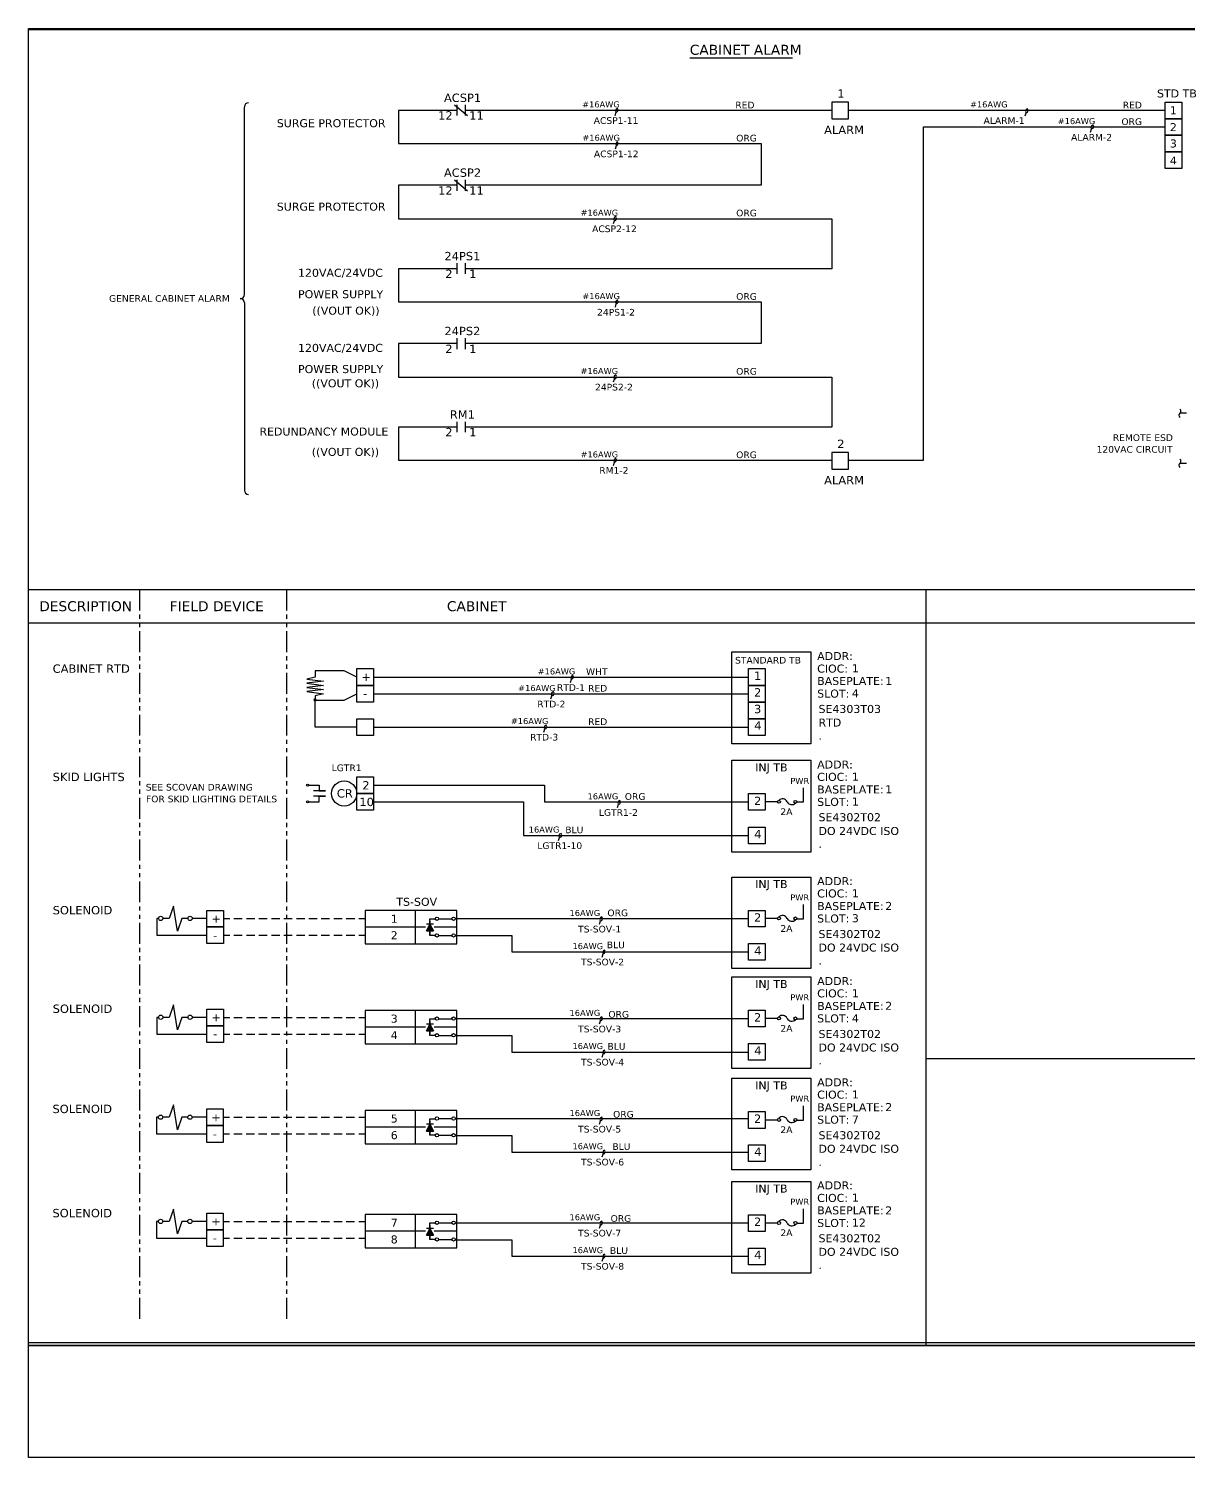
# Model space of a CAD drawing. Extents: x 9390 to 10234, y 0 to 536.
# Drawn here: x 9390 to 9825, y 0 to 536 of the extents above; entities that cross this region are included whole.
import ezdxf

# ---------------------------------------------------------------- set-up
doc = ezdxf.new("R2010")
doc.units = 0
doc.header["$LTSCALE"] = 10
doc.header["$MEASUREMENT"] = 0
doc.layers.add('G02-1-PRDXXXX-E-MRIO-01-P01-01$0$ANNOTATION', color=7, linetype='Continuous')
doc.layers.add('G02-1-PRDXXXX-E-MRIO-01-P01-01$0$TITLE', color=7, linetype='Continuous')
doc.layers.add('G02-1-PRDXXXX-E-MRIO-01-P01-01$0$View', color=251, linetype='Continuous', plot=False)
doc.styles.add('G02-1-PRDXXXX-E-MRIO-01-P01-01$0$PDF Verdana', font='verdana.ttf')

# ---------------------------------------------------------------- blocks, each defined once
blk = doc.blocks.new('G02-1-PRDXXXX-E-MRIO-01-P01-01$0$DV-54809-ZX-560-00')
at = {"layer": 'G02-1-PRDXXXX-E-MRIO-01-P01-01$0$ANNOTATION', "lineweight": 25}
for points in [[(248.25, 525.38), (286.77, 525.38)], [(81.11, 436.48), (81.11, 506.93)], [(160.78, 505.66), (138.85, 505.66), (138.85, 493.21), (275.01, 493.21), (275.01, 477.54), (163.92, 477.54)], [(159.85, 507.69), (164.85, 503.71)], [(160.78, 507.69), (160.78, 503.71)], [(163.92, 507.69), (163.92, 503.71)], [(301.59, 505.66), (163.92, 505.66)], [(220.22, 503.79), (220.65, 504.98), (221.07, 505.23), (221.32, 505.91), (221.07, 506.42), (220.65, 506.16), (220.39, 505.4), (220.48, 505.23)], [(426.74, 505.66), (307.86, 505.66)], [(374.16, 503.67), (374.58, 504.77), (375.01, 505.03), (375.26, 505.79), (375.01, 506.21), (374.58, 506.04), (374.33, 505.28), (374.42, 505.03)], [(307.86, 374.33), (335.97, 374.33), (335.97, 499.47), (426.74, 499.47)], [(398.71, 497.53), (399.13, 498.71), (399.64, 498.97), (399.9, 499.64), (399.64, 500.15), (399.13, 499.9), (398.88, 499.22), (398.96, 498.97)], [(220.31, 491.26), (220.73, 492.45), (221.15, 492.7), (221.41, 493.38), (221.15, 493.89), (220.73, 493.63), (220.48, 492.96), (220.56, 492.7)], [(160.78, 477.54), (138.85, 477.54), (138.85, 465.01), (301.59, 465.01), (301.59, 446.22), (163.92, 446.22)], [(159.85, 479.58), (164.85, 475.51)], [(160.78, 479.58), (160.78, 475.51)], [(163.92, 479.58), (163.92, 475.51)], [(219.63, 463.15), (219.97, 464.25), (220.48, 464.51), (220.73, 465.27), (220.48, 465.78), (219.97, 465.52), (219.71, 464.76), (219.88, 464.51)], [(160.78, 446.22), (138.85, 446.22), (138.85, 433.77), (275.01, 433.77), (275.01, 418.11), (163.92, 418.11)], [(160.78, 448.25), (160.78, 444.27)], [(163.92, 448.25), (163.92, 444.27)], [(81.11, 433.43), (81.11, 362.98)], [(220.31, 431.82), (220.65, 433.01), (221.15, 433.26), (221.41, 433.94), (221.15, 434.45), (220.65, 434.19), (220.39, 433.52), (220.56, 433.26)], [(160.78, 420.14), (160.78, 416.07)], [(163.92, 420.14), (163.92, 416.07)], [(160.78, 418.11), (138.85, 418.11), (138.85, 405.57), (301.59, 405.57), (301.59, 386.78), (276.61, 386.78), (163.92, 386.78)], [(219.63, 403.71), (219.97, 404.81), (220.48, 405.07), (220.73, 405.83), (220.48, 406.34), (219.97, 406.08), (219.71, 405.32), (219.88, 405.07)], [(434.7, 391.94), (432.33, 391.94)], [(160.78, 386.78), (138.85, 386.78), (138.85, 374.33), (289.06, 374.33), (301.59, 374.33)], [(160.78, 388.81), (160.78, 384.83)], [(163.92, 388.81), (163.92, 384.83)], [(219.63, 372.38), (219.97, 373.57), (220.48, 373.82), (220.73, 374.5), (220.48, 375.01), (219.97, 374.75), (219.71, 374.08), (219.88, 373.82)], [(434.7, 373.14), (432.33, 373.14)], [(843, 325.73), (0, 325.73)], [(41.65, 325.73), (41.65, 317.94)], [(96.86, 325.73), (96.86, 317.94)], [(336.82, 325.73), (336.82, 42.04)], [(843, 313.2), (0, 313.2)], [(41.65, 316.41), (41.65, 314.81)], [(41.65, 313.28), (41.65, 311.67)], [(96.86, 316.41), (96.86, 314.81)], [(96.86, 313.28), (96.86, 311.67)], [(41.65, 310.15), (41.65, 302.27)], [(96.86, 310.15), (96.86, 302.27)], [(41.65, 300.75), (41.65, 299.14)], [(96.86, 300.75), (96.86, 299.14)], [(41.65, 297.62), (41.65, 296.01)], [(96.86, 297.62), (96.86, 296.01)], [(123.27, 292.96), (118.53, 295.33), (107.61, 295.33), (107.61, 292.96), (104.48, 292.2), (110.74, 291.44), (104.48, 290.59), (110.74, 289.83), (104.48, 289.07), (110.74, 288.3), (104.48, 287.46), (110.74, 286.69), (107.61, 285.93), (107.61, 284.32), (118.53, 284.32), (123.27, 286.69)], [(41.65, 294.48), (41.65, 286.69)], [(96.86, 294.48), (96.86, 286.69)], [(129.45, 292.96), (270.26, 292.96)], [(203.46, 290.93), (203.88, 292.11), (204.39, 292.37), (204.64, 293.04), (204.39, 293.55), (203.88, 293.3), (203.63, 292.62), (203.71, 292.37)], [(41.65, 285.09), (41.65, 283.56)], [(96.86, 285.09), (96.86, 283.56)], [(123.27, 274.16), (107.61, 274.16), (107.61, 284.32)], [(129.45, 286.69), (270.26, 286.69)], [(196.09, 284.75), (196.51, 285.85), (197.02, 286.1), (197.28, 286.86), (197.02, 287.37), (196.51, 287.12), (196.26, 286.36), (196.35, 286.1)], [(41.65, 281.95), (41.65, 280.43)], [(96.86, 281.95), (96.86, 280.43)], [(41.65, 278.82), (41.65, 271.03)], [(96.86, 278.82), (96.86, 271.03)], [(129.45, 274.16), (270.26, 274.16)], [(193.47, 272.3), (193.81, 273.49), (194.31, 273.66), (194.57, 274.42), (194.31, 274.93), (193.81, 274.67), (193.55, 273.91), (193.72, 273.66)], [(41.65, 269.42), (41.65, 267.9)], [(96.86, 269.42), (96.86, 267.9)], [(41.65, 266.29), (41.65, 264.76)], [(41.65, 263.16), (41.65, 255.37)], [(96.86, 266.29), (96.86, 264.76)], [(96.86, 263.16), (96.86, 255.37)], [(41.65, 253.84), (41.65, 252.23)], [(96.86, 253.84), (96.86, 252.23)], [(105.24, 252.32), (109.13, 252.32), (109.13, 250.2), (111.42, 250.2), (107.02, 250.2)], [(129.45, 252.32), (193.64, 252.32), (193.64, 246.05), (270.26, 246.05)], [(41.65, 250.71), (41.65, 249.1)], [(41.65, 247.58), (41.65, 239.7)], [(96.86, 250.71), (96.86, 249.1)], [(96.86, 247.58), (96.86, 239.7)], [(105.24, 246.05), (109.13, 246.05), (109.13, 248.17), (111.42, 248.17), (107.02, 248.17)], [(288.47, 246.05), (290.92, 246.05), (290.92, 251.3)], [(129.45, 246.05), (185.85, 246.05), (185.85, 233.52), (270.26, 233.52)], [(221.15, 244.02), (221.49, 245.21), (222, 245.37), (222.25, 246.14), (222, 246.64), (221.49, 246.39), (221.24, 245.63), (221.41, 245.37)], [(281.27, 246.05), (276.53, 246.05)], [(41.65, 238.18), (41.65, 236.57)], [(96.86, 238.18), (96.86, 236.57)], [(41.65, 235.04), (41.65, 233.44)], [(41.65, 231.91), (41.65, 224.12)], [(96.86, 235.04), (96.86, 233.44)], [(96.86, 231.91), (96.86, 224.12)], [(198.97, 231.57), (199.39, 232.76), (199.9, 232.93), (200.16, 233.69), (199.9, 234.2), (199.39, 233.94), (199.14, 233.18), (199.22, 232.93)], [(41.65, 222.51), (41.65, 220.99)], [(96.86, 222.51), (96.86, 220.99)], [(41.65, 219.38), (41.65, 217.86)], [(41.65, 216.25), (41.65, 208.46)], [(96.86, 219.38), (96.86, 217.86)], [(96.86, 216.25), (96.86, 208.46)], [(41.65, 206.85), (41.65, 205.32)], [(59.85, 202.28), (57.57, 202.28), (55.96, 197.54), (54.44, 206.93), (52.83, 202.28), (50.46, 202.28)], [(96.86, 206.85), (96.86, 205.32)], [(145.12, 205.32), (145.12, 192.79)], [(288.47, 202.19), (290.92, 202.19), (290.92, 207.53)], [(41.65, 203.72), (41.65, 202.19)], [(41.65, 200.67), (41.65, 192.79)], [(48.93, 202.28), (48.17, 202.28), (48.17, 196.01), (60.7, 196.01), (66.88, 196.01)], [(66.88, 202.28), (61.46, 202.28)], [(73.15, 202.28), (75.52, 202.28)], [(77.04, 202.28), (80.18, 202.28)], [(81.78, 202.28), (84.92, 202.28)], [(86.44, 202.28), (89.57, 202.28)], [(91.18, 202.28), (94.32, 202.28)], [(95.84, 202.28), (98.97, 202.28)], [(96.86, 203.72), (96.86, 202.19)], [(96.86, 200.67), (96.86, 192.79)], [(100.58, 202.28), (103.71, 202.28)], [(105.24, 202.28), (108.37, 202.28)], [(109.9, 202.28), (113.03, 202.28)], [(114.64, 202.28), (117.77, 202.28)], [(119.29, 202.28), (122.43, 202.28)], [(124.04, 202.28), (126.32, 202.28)], [(149.01, 199.06), (126.32, 199.06)], [(149.44, 197.62), (150.71, 200.16), (151.98, 197.62)], [(151.98, 200.16), (149.44, 200.16)], [(150.79, 199.91), (149.78, 197.62)], [(150.11, 197.62), (150.96, 199.65)], [(151.13, 199.31), (150.45, 197.62)], [(152.74, 195.93), (150.71, 195.93), (150.71, 202.19), (152.74, 202.19)], [(150.71, 201.43), (150.71, 196.35)], [(150.88, 197.62), (151.38, 198.89)], [(151.55, 198.47), (151.3, 197.62)], [(160.78, 199.06), (152.32, 199.06)], [(154.01, 202.19), (159, 202.19)], [(160.28, 202.28), (270.26, 202.28)], [(214.38, 200.24), (214.72, 201.43), (215.23, 201.6), (215.48, 202.36), (215.23, 202.87), (214.72, 202.62), (214.47, 201.85), (214.63, 201.6)], [(281.27, 202.28), (276.53, 202.28)], [(73.15, 196.01), (75.52, 196.01)], [(77.04, 196.01), (80.18, 196.01)], [(81.78, 196.01), (84.92, 196.01)], [(86.44, 196.01), (89.57, 196.01)], [(91.18, 196.01), (94.32, 196.01)], [(95.84, 196.01), (98.97, 196.01)], [(100.58, 196.01), (103.71, 196.01)], [(105.24, 196.01), (108.37, 196.01)], [(109.9, 196.01), (113.03, 196.01)], [(114.64, 196.01), (117.77, 196.01)], [(119.29, 196.01), (122.43, 196.01)], [(124.04, 196.01), (126.32, 196.01)], [(149.44, 197.62), (151.98, 197.62), (149.44, 197.62)], [(151.81, 197.96), (151.64, 197.62)], [(154.01, 195.93), (159, 195.93)], [(160.19, 195.93), (181.44, 195.93), (181.44, 189.75), (270.26, 189.75)], [(41.65, 191.27), (41.65, 189.66)], [(41.65, 188.14), (41.65, 186.53)], [(96.86, 191.27), (96.86, 189.66)], [(96.86, 188.14), (96.86, 186.53)], [(215.4, 187.8), (215.74, 188.98), (216.24, 189.24), (216.5, 190), (216.24, 190.42), (215.74, 190.17), (215.57, 189.49), (215.65, 189.24)], [(41.65, 185), (41.65, 177.13)], [(96.86, 185), (96.86, 177.13)], [(41.65, 175.61), (41.65, 174)], [(41.65, 172.47), (41.65, 170.95)], [(96.86, 175.61), (96.86, 174)], [(96.86, 172.47), (96.86, 170.95)], [(41.65, 169.34), (41.65, 161.55)], [(59.85, 165.19), (57.57, 165.19), (55.96, 160.53), (54.44, 169.93), (52.83, 165.19), (50.46, 165.19)], [(96.86, 169.34), (96.86, 161.55)], [(145.12, 167.82), (145.12, 155.28)], [(288.47, 164.68), (290.92, 164.68), (290.92, 170.02)], [(48.93, 165.19), (48.17, 165.19), (48.17, 158.92), (60.7, 158.92), (66.88, 158.92)], [(66.88, 165.19), (61.46, 165.19)], [(73.15, 165.19), (75.52, 165.19)], [(77.04, 165.19), (80.18, 165.19)], [(81.78, 165.19), (84.92, 165.19)], [(86.44, 165.19), (89.57, 165.19)], [(91.18, 165.19), (94.32, 165.19)], [(95.84, 165.19), (98.97, 165.19)], [(100.58, 165.19), (103.71, 165.19)], [(105.24, 165.19), (108.37, 165.19)], [(109.9, 165.19), (113.03, 165.19)], [(114.64, 165.19), (117.77, 165.19)], [(119.29, 165.19), (122.43, 165.19)], [(124.04, 165.19), (126.32, 165.19)], [(149.01, 161.55), (126.32, 161.55)], [(149.44, 160.11), (150.71, 162.65), (151.98, 160.11)], [(151.98, 162.65), (149.44, 162.65)], [(150.79, 162.4), (149.78, 160.11)], [(150.11, 160.11), (150.96, 162.14)], [(151.13, 161.8), (150.45, 160.11)], [(152.74, 158.42), (150.71, 158.42), (150.71, 164.68), (152.74, 164.68)], [(150.71, 163.92), (150.71, 158.84)], [(150.88, 160.11), (151.38, 161.38)], [(151.55, 160.96), (151.3, 160.11)], [(160.78, 161.55), (152.32, 161.55)], [(154.01, 164.68), (159, 164.68)], [(160.28, 164.77), (270.26, 164.77)], [(214.38, 162.73), (214.72, 163.92), (215.23, 164.09), (215.48, 164.85), (215.23, 165.36), (214.72, 165.11), (214.47, 164.34), (214.63, 164.09)], [(281.27, 164.77), (276.53, 164.77)], [(41.65, 159.94), (41.65, 158.42)], [(41.65, 156.81), (41.65, 155.28)], [(73.15, 158.92), (75.52, 158.92)], [(77.04, 158.92), (80.18, 158.92)], [(81.78, 158.92), (84.92, 158.92)], [(86.44, 158.92), (89.57, 158.92)], [(91.18, 158.92), (94.32, 158.92)], [(95.84, 158.92), (98.97, 158.92)], [(96.86, 159.94), (96.86, 158.42)], [(96.86, 156.81), (96.86, 155.28)], [(100.58, 158.92), (103.71, 158.92)], [(105.24, 158.92), (108.37, 158.92)], [(109.9, 158.92), (113.03, 158.92)], [(114.64, 158.92), (117.77, 158.92)], [(119.29, 158.92), (122.43, 158.92)], [(124.04, 158.92), (126.32, 158.92)], [(149.44, 160.11), (151.98, 160.11), (149.44, 160.11)], [(151.81, 160.45), (151.64, 160.11)], [(154.01, 158.42), (159, 158.42)], [(160.19, 158.42), (181.44, 158.42), (181.44, 152.15), (270.26, 152.15)], [(41.65, 153.68), (41.65, 145.89)], [(96.86, 153.68), (96.86, 145.89)], [(215.4, 150.29), (215.74, 151.47), (216.24, 151.64), (216.5, 152.4), (216.24, 152.91), (215.74, 152.66), (215.57, 151.9), (215.65, 151.64)], [(843, 149.61), (336.82, 149.61)], [(41.65, 144.28), (41.65, 142.75)], [(41.65, 141.23), (41.65, 139.62)], [(96.86, 144.28), (96.86, 142.75)], [(96.86, 141.23), (96.86, 139.62)], [(41.65, 138.1), (41.65, 130.22)], [(96.86, 138.1), (96.86, 130.22)], [(59.77, 127.68), (57.48, 127.68), (55.87, 122.94), (54.35, 132.34), (52.74, 127.68), (50.46, 127.68)], [(145.12, 130.22), (145.12, 117.77)], [(288.47, 126.66), (290.92, 126.66), (290.92, 132)], [(41.65, 128.7), (41.65, 127.09)], [(41.65, 125.56), (41.65, 123.96)], [(48.85, 127.68), (48.08, 127.68), (48.08, 121.42), (60.62, 121.42), (66.88, 121.42)], [(66.88, 127.68), (61.38, 127.68)], [(73.06, 127.68), (75.43, 127.68)], [(77.04, 127.68), (80.18, 127.68)], [(81.7, 127.68), (84.83, 127.68)], [(86.36, 127.68), (89.49, 127.68)], [(91.1, 127.68), (94.23, 127.68)], [(95.76, 127.68), (98.89, 127.68)], [(96.86, 128.7), (96.86, 127.09)], [(96.86, 125.56), (96.86, 123.96)], [(100.5, 127.68), (103.63, 127.68)], [(105.15, 127.68), (108.29, 127.68)], [(109.9, 127.68), (113.03, 127.68)], [(114.55, 127.68), (117.69, 127.68)], [(119.21, 127.68), (122.34, 127.68)], [(123.95, 127.68), (126.32, 127.68)], [(149.01, 123.96), (126.32, 123.96)], [(149.44, 122.52), (150.71, 125.06), (151.98, 122.52)], [(151.98, 125.06), (149.44, 125.06)], [(150.79, 124.89), (149.78, 122.52)], [(150.11, 122.52), (150.96, 124.55)], [(151.13, 124.21), (150.45, 122.52)], [(152.74, 120.91), (150.71, 120.91), (150.71, 127.09), (152.74, 127.09)], [(150.71, 126.33), (150.71, 121.33)], [(150.88, 122.6), (151.38, 123.79)], [(160.78, 123.96), (152.32, 123.96)], [(154.01, 127.17), (159, 127.17)], [(160.28, 127.17), (270.26, 127.17)], [(214.38, 125.14), (214.72, 126.33), (215.23, 126.58), (215.48, 127.26), (215.23, 127.77), (214.72, 127.51), (214.47, 126.83), (214.63, 126.58)], [(281.27, 126.66), (276.53, 126.66)], [(41.65, 122.43), (41.65, 114.56)], [(73.06, 121.42), (75.43, 121.42)], [(77.04, 121.42), (80.18, 121.42)], [(81.7, 121.42), (84.83, 121.42)], [(86.36, 121.42), (89.49, 121.42)], [(91.1, 121.42), (94.23, 121.42)], [(95.76, 121.42), (98.89, 121.42)], [(96.86, 122.43), (96.86, 114.56)], [(100.5, 121.42), (103.63, 121.42)], [(105.15, 121.42), (108.29, 121.42)], [(109.9, 121.42), (113.03, 121.42)], [(114.55, 121.42), (117.69, 121.42)], [(119.21, 121.42), (122.34, 121.42)], [(123.95, 121.42), (126.32, 121.42)], [(149.44, 122.52), (151.98, 122.52), (149.44, 122.52)], [(151.55, 123.36), (151.3, 122.6)], [(151.81, 122.85), (151.64, 122.52)], [(154.01, 120.91), (159, 120.91)], [(160.19, 120.82), (181.44, 120.82), (181.44, 114.64), (270.26, 114.64)], [(41.65, 113.03), (41.65, 111.51)], [(96.86, 113.03), (96.86, 111.51)], [(215.4, 112.78), (215.74, 113.88), (216.24, 114.13), (216.5, 114.9), (216.24, 115.4), (215.74, 115.15), (215.57, 114.39), (215.65, 114.13)], [(41.65, 109.9), (41.65, 108.38)], [(96.86, 109.9), (96.86, 108.38)], [(41.65, 106.77), (41.65, 98.98)], [(96.86, 106.77), (96.86, 98.98)], [(41.65, 97.37), (41.65, 95.84)], [(96.86, 97.37), (96.86, 95.84)], [(41.65, 94.24), (41.65, 92.71)], [(59.77, 88.56), (57.48, 88.56), (55.87, 83.91), (54.35, 93.22), (52.74, 88.56), (50.46, 88.56)], [(96.86, 94.24), (96.86, 92.71)], [(145.12, 91.19), (145.12, 78.66)], [(288.47, 87.97), (290.92, 87.97), (290.92, 93.3)], [(41.65, 91.1), (41.65, 83.31)], [(48.85, 88.56), (48.08, 88.56), (48.08, 82.3), (60.62, 82.3), (66.88, 82.3)], [(66.88, 88.56), (61.38, 88.56)], [(73.06, 88.56), (75.43, 88.56)], [(77.04, 88.56), (80.18, 88.56)], [(81.7, 88.56), (84.83, 88.56)], [(86.36, 88.56), (89.49, 88.56)], [(91.1, 88.56), (94.23, 88.56)], [(95.76, 88.56), (98.89, 88.56)], [(96.86, 91.1), (96.86, 83.31)], [(100.5, 88.56), (103.63, 88.56)], [(105.15, 88.56), (108.29, 88.56)], [(109.9, 88.56), (113.03, 88.56)], [(114.55, 88.56), (117.69, 88.56)], [(119.21, 88.56), (122.34, 88.56)], [(123.95, 88.56), (126.32, 88.56)], [(149.44, 83.48), (150.71, 85.94), (151.98, 83.48)], [(151.98, 85.94), (149.44, 85.94)], [(152.74, 81.79), (150.71, 81.79), (150.71, 88.05), (152.74, 88.05)], [(150.71, 87.21), (150.71, 82.21)], [(154.01, 88.05), (159, 88.05)], [(160.28, 88.05), (270.26, 88.05)], [(214.38, 86.11), (214.72, 87.21), (215.23, 87.46), (215.48, 88.22), (215.23, 88.65), (214.72, 88.48), (214.47, 87.72), (214.63, 87.46)], [(281.27, 87.97), (276.53, 87.97)], [(41.65, 81.79), (41.65, 80.18)], [(73.06, 82.3), (75.43, 82.3)], [(77.04, 82.3), (80.18, 82.3)], [(81.7, 82.3), (84.83, 82.3)], [(86.36, 82.3), (89.49, 82.3)], [(91.1, 82.3), (94.23, 82.3)], [(95.76, 82.3), (98.89, 82.3)], [(96.86, 81.79), (96.86, 80.18)], [(100.5, 82.3), (103.63, 82.3)], [(105.15, 82.3), (108.29, 82.3)], [(109.9, 82.3), (113.03, 82.3)], [(114.55, 82.3), (117.69, 82.3)], [(119.21, 82.3), (122.34, 82.3)], [(123.95, 82.3), (126.32, 82.3)], [(149.01, 84.92), (126.32, 84.92)], [(149.44, 83.48), (151.98, 83.48), (149.44, 83.48)], [(150.79, 85.77), (149.78, 83.48)], [(150.11, 83.48), (150.96, 85.43)], [(151.13, 85.09), (150.45, 83.48)], [(150.88, 83.48), (151.38, 84.67)], [(151.55, 84.24), (151.3, 83.48)], [(151.81, 83.82), (151.64, 83.48)], [(160.78, 84.92), (152.32, 84.92)], [(154.01, 81.79), (159, 81.79)], [(160.19, 81.7), (181.44, 81.7), (181.44, 75.52), (270.26, 75.52)], [(41.65, 78.66), (41.65, 77.05)], [(41.65, 75.52), (41.65, 67.65)], [(96.86, 78.66), (96.86, 77.05)], [(96.86, 75.52), (96.86, 67.65)], [(215.4, 73.66), (215.74, 74.76), (216.24, 75.01), (216.5, 75.78), (216.24, 76.28), (215.74, 76.03), (215.57, 75.27), (215.65, 75.01)], [(41.65, 66.12), (41.65, 64.52)], [(96.86, 66.12), (96.86, 64.52)], [(41.65, 62.99), (41.65, 61.38)], [(41.65, 59.86), (41.65, 52.07)], [(96.86, 62.99), (96.86, 61.38)], [(96.86, 59.86), (96.86, 52.07)]]:
    blk.add_lwpolyline(points, dxfattribs=at)
for points in [[(301.59, 508.79), (301.59, 502.52), (307.86, 502.52), (307.86, 508.79)], [(426.74, 508.79), (433, 508.79), (433, 502.52), (426.74, 502.52)], [(426.74, 502.52), (433, 502.52), (433, 496.34), (426.74, 496.34)], [(426.74, 496.34), (433, 496.34), (433, 490.08), (426.74, 490.08)], [(426.74, 490.08), (433, 490.08), (433, 483.81), (426.74, 483.81)], [(301.59, 377.29), (301.59, 371.03), (307.86, 371.03), (307.86, 377.29)], [(264, 302.36), (293.72, 302.36), (293.72, 267.9), (264, 267.9)], [(123.27, 296.09), (129.45, 296.09), (129.45, 289.83), (123.27, 289.83)], [(270.26, 296.09), (276.53, 296.09), (276.53, 289.83), (270.26, 289.83)], [(123.27, 289.83), (129.45, 289.83), (129.45, 283.56), (123.27, 283.56)], [(270.26, 289.83), (276.53, 289.83), (276.53, 283.56), (270.26, 283.56)], [(270.26, 283.56), (276.53, 283.56), (276.53, 277.3), (270.26, 277.3)], [(123.27, 277.3), (129.45, 277.3), (129.45, 271.03), (123.27, 271.03)], [(270.26, 277.3), (276.53, 277.3), (276.53, 271.03), (270.26, 271.03)], [(264, 261.72), (293.72, 261.72), (293.72, 227.25), (264, 227.25)], [(123.27, 255.45), (129.45, 255.45), (129.45, 249.18), (123.27, 249.18)], [(123.27, 249.18), (129.45, 249.18), (129.45, 242.92), (123.27, 242.92)], [(270.26, 249.18), (276.53, 249.18), (276.53, 242.92), (270.26, 242.92)], [(270.26, 236.65), (276.53, 236.65), (276.53, 230.39), (270.26, 230.39)], [(264, 217.86), (293.72, 217.86), (293.72, 183.48), (264, 183.48)], [(66.88, 205.32), (73.15, 205.32), (73.15, 199.14), (66.88, 199.14)], [(126.32, 205.32), (126.32, 192.79), (160.78, 192.79), (160.78, 205.32)], [(270.26, 205.32), (276.53, 205.32), (276.53, 199.14), (270.26, 199.14)], [(66.88, 199.14), (73.15, 199.14), (73.15, 192.88), (66.88, 192.88)], [(270.26, 192.88), (276.53, 192.88), (276.53, 186.61), (270.26, 186.61)], [(264, 180.35), (293.72, 180.35), (293.72, 145.97), (264, 145.97)], [(66.88, 168.32), (73.15, 168.32), (73.15, 162.06), (66.88, 162.06)], [(126.32, 167.82), (126.32, 155.28), (160.78, 155.28), (160.78, 167.82)], [(270.26, 167.9), (276.53, 167.9), (276.53, 161.63), (270.26, 161.63)], [(66.88, 162.06), (73.15, 162.06), (73.15, 155.79), (66.88, 155.79)], [(270.26, 155.37), (276.53, 155.37), (276.53, 149.1), (270.26, 149.1)], [(264, 142.33), (293.72, 142.33), (293.72, 107.95), (264, 107.95)], [(66.88, 130.81), (73.06, 130.81), (73.06, 124.55), (66.88, 124.55)], [(126.32, 130.22), (126.32, 117.77), (160.78, 117.77), (160.78, 130.22)], [(270.26, 129.8), (276.53, 129.8), (276.53, 123.53), (270.26, 123.53)], [(66.88, 124.55), (73.06, 124.55), (73.06, 118.28), (66.88, 118.28)], [(270.26, 117.35), (276.53, 117.35), (276.53, 111.09), (270.26, 111.09)], [(264, 103.63), (293.72, 103.63), (293.72, 69.17), (264, 69.17)], [(66.88, 91.7), (73.06, 91.7), (73.06, 85.43), (66.88, 85.43)], [(126.32, 91.19), (126.32, 78.66), (160.78, 78.66), (160.78, 91.19)], [(270.26, 91.1), (276.53, 91.1), (276.53, 84.84), (270.26, 84.84)], [(66.88, 85.43), (73.06, 85.43), (73.06, 79.16), (66.88, 79.16)], [(270.26, 78.57), (276.53, 78.57), (276.53, 72.31), (270.26, 72.31)]]:
    blk.add_lwpolyline(points, close=True, dxfattribs=at)
for centre, radius in [((104.77, 252.36), 0.381), ((118.49, 249.23), 4.7), ((104.77, 246.09), 0.381), ((281.74, 246.09), 0.55), ((287.92, 246.09), 0.55), ((49.65, 202.32), 0.804), ((60.66, 202.32), 0.804), ((153.29, 202.23), 0.635), ((159.56, 202.23), 0.635), ((281.74, 202.32), 0.55), ((287.92, 202.32), 0.55), ((153.29, 195.97), 0.635), ((159.56, 195.97), 0.635), ((49.65, 165.23), 0.805), ((60.66, 165.23), 0.804), ((153.29, 164.72), 0.635), ((159.56, 164.72), 0.635), ((281.74, 164.81), 0.55), ((287.92, 164.81), 0.55), ((153.29, 158.46), 0.635), ((159.56, 158.46), 0.635), ((49.57, 127.72), 0.804), ((60.57, 127.72), 0.804), ((153.29, 127.22), 0.635), ((159.56, 127.22), 0.635), ((281.74, 126.71), 0.55), ((287.92, 126.71), 0.55), ((153.29, 120.95), 0.635), ((159.56, 120.95), 0.635), ((49.57, 88.6), 0.805), ((60.57, 88.6), 0.804), ((153.29, 88.1), 0.635), ((159.56, 88.1), 0.635), ((281.74, 88.01), 0.55), ((287.92, 88.01), 0.55), ((153.29, 81.83), 0.635), ((159.56, 81.83), 0.635)]:
    blk.add_circle(centre, radius, dxfattribs=at)
for centre, radius, start, end in [((82.59, 506.97), 1.57, 90.0024, 179.9982), ((79.46, 436.52), 1.57, 270.0021, 359.9972), ((79.46, 433.47), 1.57, 0.0028, 89.9979), ((432.88, 391.22), 0.975, 126.9213, 233.1364), ((431.69, 392.75), 0.976, 306.9227, 53.0773), ((432.88, 372.42), 0.976, 126.9227, 233.0773), ((431.69, 373.95), 0.975, 306.9212, 53.1364), ((82.59, 363.03), 1.57, 180.0028, 269.9979), ((283.09, 245.42), 1.82, 21.4969, 139.5804), ((286.56, 247.03), 1.99, 208.4087, 312.6709), ((283.09, 201.64), 1.82, 21.4618, 139.5804), ((286.56, 203.25), 1.99, 208.4356, 312.6388), ((283.09, 164.13), 1.82, 21.4969, 139.5804), ((286.56, 165.74), 1.99, 208.4087, 312.6709), ((283.09, 126.11), 1.82, 21.4969, 139.5804), ((286.56, 127.72), 1.99, 208.4087, 312.6899), ((283.09, 87.34), 1.82, 21.4618, 139.5809), ((286.56, 88.94), 1.99, 208.4354, 312.6389)]:
    blk.add_arc(centre, radius, start, end, dxfattribs=at)
at = {"layer": 'G02-1-PRDXXXX-E-MRIO-01-P01-01$0$ANNOTATION', "transparency": 33554559}
for points in [[(107.1, 284.83), (106.93, 284.32), (107.61, 284.32)], [(106.93, 284.32), (107.61, 284.32), (107.1, 283.9)], [(107.61, 284.32), (107.61, 285), (107.1, 284.83)], [(107.61, 284.32), (107.1, 283.9), (107.61, 283.73)], [(108.03, 284.83), (107.61, 284.32), (107.61, 285)], [(108.2, 284.32), (108.03, 284.83), (107.61, 284.32)], [(107.61, 283.73), (108.03, 283.9), (107.61, 284.32)], [(108.03, 283.9), (107.61, 284.32), (108.2, 284.32)]]:
    blk.add_solid(points, dxfattribs=at)
at = {"layer": 'G02-1-PRDXXXX-E-MRIO-01-P01-01$0$ANNOTATION', "attachment_point": 4, "style": 'G02-1-PRDXXXX-E-MRIO-01-P01-01$0$PDF Verdana'}
for s, insert, char_height in [('CABINET ALARM', (248.23, 528.38), 3.7542), ('ACSP1', (155.95, 510.36), 3.129), ('1', (303.61, 511.97), 3.13), ('STD TB', (423.66, 511.99), 3.003), ('12', (153.75, 503.76), 3.129), ('11', (165.43, 503.76), 3.129), ('#16AWG', (207.85, 507.88), 2.253), ('RED', (265.34, 507.67), 2.503), ('#16AWG', (353.47, 507.88), 2.253), ('RED', (410.79, 507.67), 2.503), ('1', (428.49, 505.73), 3), ('SURGE PROTECTOR', (93.2, 500.82), 3.0034), ('ACSP1-11', (212.17, 501.83), 2.503), ('ALARM', (298.69, 498.34), 3.129), ('ALARM-1', (358.55, 501.83), 2.503), ('#16AWG', (386.41, 501.62), 2.253), ('ORG', (410.29, 501.41), 2.503), ('2', (428.49, 499.38), 3), ('#16AWG', (207.93, 495.35), 2.253), ('ORG', (265.67, 495.23), 2.503), ('ALARM-2', (391.4, 495.57), 2.503), ('3', (428.49, 493.2), 3), ('ACSP1-12', (212.25, 489.3), 2.503), ('4', (428.49, 486.85), 3), ('ACSP2', (155.95, 482.26), 3.129), ('12', (153.75, 475.57), 3.129), ('11', (165.43, 475.57), 3.129), ('SURGE PROTECTOR', (93.2, 469.49), 3.0034), ('#16AWG', (207.25, 467.24), 2.253), ('ORG', (265.67, 467.12), 2.503), ('ACSP2-12', (211.57, 461.19), 2.503), ('24PS1', (156.12, 450.93), 3.129), ('120VAC/24VDC', (101.16, 444.51), 3.0034), ('2', (156.45, 444.32), 3.13), ('1', (165.43, 444.32), 3.13), ('GENERAL CABINET ALARM', (30.22, 435.03), 2.5028), ('POWER SUPPLY', (101.16, 436.64), 3.0034), ('#16AWG', (207.93, 435.92), 2.253), ('ORG', (265.67, 435.79), 2.503), ('((VOUT OK))', (106.5, 430.21), 3.0034), ('24PS1-2', (213.44, 429.86), 2.503), ('24PS2', (156.12, 422.82), 3.129), ('120VAC/24VDC', (101.16, 416.32), 3.0034), ('2', (156.45, 416.13), 3.13), ('1', (165.43, 416.13), 3.13), ('POWER SUPPLY', (101.16, 408.53), 3.0034), ('#16AWG', (207.25, 407.81), 2.253), ('ORG', (265.67, 407.68), 2.503), ('((VOUT OK))', (106.33, 402.94), 3.0034), ('24PS2-2', (212.67, 401.75), 2.503), ('RM1', (158.15, 391.49), 3.129), ('REDUNDANCY MODULE', (86.68, 385.08), 3.0034), ('2', (156.45, 384.89), 3.13), ('1', (165.43, 384.89), 3.13), ('2', (303.61, 380.49), 3.13), ('REMOTE ESD', (407.07, 382.79), 2.503), ('((VOUT OK))', (106.33, 377.2), 3.0034), ('#16AWG', (207.25, 376.48), 2.253), ('ORG', (265.67, 376.35), 2.503), ('120VAC CIRCUIT', (400.97, 378.39), 2.5028), ('RM1-2', (214.28, 370.51), 2.503), ('ALARM', (298.69, 366.85), 3.129), ('DESCRIPTION', (4, 319.51), 3.7542), ('FIELD DEVICE', (53, 319.51), 3.7542), ('CABINET', (157.05, 319.51), 3.754), ('STANDARD TB', (265.25, 299.23), 2.5), ('ADDR:', (296.07, 300.83), 3.003), ('CABINET RTD', (9.05, 296.07), 3.1285), ('#16AWG', (191.17, 295.03), 2.253), ('WHT', (209.29, 294.99), 2.503), ('1', (272.36, 293.45), 3.13), ('CIOC:', (296.07, 296.09), 3.003), ('1', (309.11, 296.26), 3), ('+', (124.96, 293.03), 3.13), ('#16AWG', (183.8, 288.77), 2.253), ('RTD-1', (198.36, 288.98), 2.503), ('RED', (210.05, 288.72), 2.503), ('BASEPLATE:', (296.07, 291.44), 3.003), ('1', (321.64, 291.44), 3), ('-', (125.55, 286.76), 3.13), ('2', (272.36, 287.18), 3.13), ('SLOT:', (296.07, 286.7), 3.003), ('4', (309.11, 286.86), 3), ('RTD-2', (191, 282.8), 2.503), ('3', (272.36, 280.92), 3.13), ('SE4303T03', (296.58, 280.94), 3.003), ('#16AWG', (181.09, 276.4), 2.253), ('RED', (210.05, 276.19), 2.503), ('4', (272.45, 274.74), 3.13), ('RTD', (296.58, 275.86), 3.003), ('RTD-3', (188.29, 270.35), 2.503), ('.', (296.49, 271.01), 3.13), ('LGTR1', (113.78, 258.84), 2.503), ('INJ TB', (272.79, 258.59), 3.003), ('ADDR:', (296.07, 260.11), 3.003), ('SKID LIGHTS', (9.05, 255.43), 3.1285), ('SEE SCOVAN DRAWING', (44, 251.56), 2.5), ('2', (125.3, 252.3), 3.13), ('PWR', (286, 253.97), 2.253), ('CIOC:', (296.07, 255.45), 3.003), ('BASEPLATE:', (296.07, 250.71), 3.003), ('1', (309.11, 255.54), 3), ('1', (321.64, 250.8), 3), ('FOR SKID LIGHTING DETAILS', (44.08, 247.15), 2.5), ('CR', (115.73, 249.25), 3.129), ('10', (124.2, 246.04), 3.129), ('16AWG', (209.88, 248.13), 2.253), ('ORG', (223.85, 248.08), 2.503), ('2', (272.36, 246.46), 3.13), ('SLOT:', (296.07, 246.06), 3.003), ('1', (309.11, 246.22), 3), ('LGTR1-2', (214.11, 242.07), 2.503), ('2A', (282.27, 242.41), 2.503), ('SE4302T02', (296.58, 240.3), 3.003), ('16AWG', (187.78, 235.68), 2.253), ('BLU', (201.5, 235.55), 2.503), ('DO 24VDC ISO', (296.58, 235.13), 3.0034), ('LGTR1-10', (191, 229.63), 2.503), ('4', (272.45, 234.01), 3.13), ('.', (296.49, 230.37), 3.13), ('INJ TB', (272.79, 214.81), 3.003), ('ADDR:', (296.07, 216.34), 3.003), ('TS-SOV', (138.08, 208.55), 3.003), ('PWR', (286, 210.19), 2.253), ('CIOC:', (296.07, 211.68), 3.003), ('1', (309.11, 211.77), 3), ('SOLENOID', (9.05, 205.4), 3.129), ('16AWG', (203.11, 204.35), 2.253), ('ORG', (217.33, 204.4), 2.503), ('2', (272.36, 202.69), 3.13), ('SLOT:', (296.07, 202.28), 3.003), ('BASEPLATE:', (296.07, 206.94), 3.003), ('3', (309.11, 202.37), 3), ('2', (321.64, 207.02), 3), ('+', (68.66, 202.26), 3.13), ('1', (135.97, 202.2), 3), ('TS-SOV-1', (206.32, 198.3), 2.503), ('2A', (282.27, 198.55), 2.503), ('-', (69.25, 196), 3.13), ('2', (135.97, 196.02), 3), ('16AWG', (204.21, 191.91), 2.253), ('BLU', (217.08, 192.37), 2.503), ('SE4302T02', (296.58, 196.44), 3.003), ('4', (272.45, 190.24), 3.13), ('DO 24VDC ISO', (296.58, 191.36), 3.0034), ('TS-SOV-2', (207.42, 185.94), 2.503), ('.', (296.49, 186.6), 3.13), ('INJ TB', (272.79, 177.31), 3.003), ('ADDR:', (296.07, 178.83), 3.003), ('PWR', (286, 172.69), 2.253), ('CIOC:', (296.07, 174.17), 3.003), ('1', (309.11, 174.26), 3), ('SOLENOID', (9.05, 168.4), 3.129), ('+', (68.66, 165.26), 3.13), ('3', (135.97, 164.69), 3), ('16AWG', (203.11, 166.85), 2.253), ('ORG', (217.67, 166.3), 2.503), ('2', (272.36, 165.18), 3.13), ('SLOT:', (296.07, 164.78), 3.003), ('BASEPLATE:', (296.07, 169.43), 3.003), ('4', (309.11, 164.86), 3), ('2', (321.64, 169.52), 3), ('TS-SOV-3', (206.32, 160.79), 2.503), ('2A', (282.27, 161.05), 2.503), ('-', (69.25, 159), 3.13), ('4', (135.97, 158.51), 3), ('16AWG', (204.21, 154.4), 2.253), ('BLU', (217.33, 154.27), 2.503), ('SE4302T02', (296.58, 158.93), 3.003), ('4', (272.45, 152.73), 3.13), ('DO 24VDC ISO', (296.58, 153.85), 3.0034), ('TS-SOV-4', (207.42, 148.35), 2.503), ('.', (296.49, 149.09), 3.13), ('INJ TB', (272.79, 139.21), 3.003), ('ADDR:', (296.07, 140.82), 3.003), ('PWR', (286, 134.67), 2.253), ('CIOC:', (296.07, 136.16), 3.003), ('1', (309.11, 136.24), 3), ('SOLENOID', (8.97, 130.8), 3.129), ('+', (68.57, 127.67), 3.13), ('16AWG', (203.11, 129.25), 2.253), ('ORG', (219.45, 128.79), 2.503), ('2', (272.36, 127.16), 3.13), ('BASEPLATE:', (296.07, 131.42), 3.003), ('2', (321.64, 131.5), 3), ('5', (135.97, 127.18), 3), ('TS-SOV-5', (206.32, 123.2), 2.503), ('2A', (282.27, 123.03), 2.503), ('SLOT:', (296.07, 126.76), 3.003), ('7', (309.11, 126.85), 3), ('-', (69.16, 121.41), 3.13), ('6', (135.97, 120.92), 3), ('SE4302T02', (296.58, 120.92), 3.003), ('16AWG', (204.21, 116.81), 2.253), ('BLU', (219.19, 116.68), 2.503), ('4', (272.45, 114.72), 3.13), ('DO 24VDC ISO', (296.58, 115.84), 3.0034), ('TS-SOV-6', (207.42, 110.84), 2.503), ('.', (296.49, 110.99), 3.13), ('INJ TB', (272.79, 100.51), 3.003), ('ADDR:', (296.07, 102.12), 3.003), ('PWR', (286, 95.98), 2.253), ('CIOC:', (296.07, 97.38), 3.003), ('1', (309.11, 97.55), 3), ('SOLENOID', (8.97, 91.69), 3.129), ('16AWG', (203.11, 90.14), 2.253), ('BASEPLATE:', (296.07, 92.72), 3.003), ('2', (321.64, 92.72), 3), ('+', (68.57, 88.64), 3.13), ('7', (135.97, 88.07), 3), ('ORG', (218.52, 89.67), 2.503), ('2', (272.36, 88.47), 3.13), ('SLOT:', (296.07, 87.98), 3.003), ('12', (309.11, 88.15), 3.003), ('-', (69.16, 82.37), 3.13), ('8', (135.97, 81.8), 3), ('TS-SOV-7', (206.32, 84.17), 2.503), ('2A', (282.27, 84.34), 2.503), ('SE4302T02', (296.58, 82.23), 3.003), ('16AWG', (204.21, 77.78), 2.253), ('BLU', (218.26, 77.65), 2.503), ('4', (272.45, 76.02), 3.13), ('DO 24VDC ISO', (296.58, 77.15), 3.0034), ('TS-SOV-8', (207.42, 71.72), 2.503), ('.', (296.49, 72.3), 3.13)]:
    blk.add_mtext(s, dxfattribs=dict(at, insert=insert, char_height=char_height))

msp = doc.modelspace()

# ---------------------------------------------------------------- linework, layer by layer
at = {"layer": 'G02-1-PRDXXXX-E-MRIO-01-P01-01$0$TITLE'}
for points in [[(9390, 536.37), (10233.77, 536.37), (10233.77, 42.04), (9390, 42.04)], [(9390, 42.04), (10233.77, 42.04), (10233.77, 0), (9390, 0)]]:
    msp.add_lwpolyline(points, close=True, dxfattribs=at)
at = {"layer": 'G02-1-PRDXXXX-E-MRIO-01-P01-01$0$View'}
msp.add_lwpolyline([(9390, 536), (10233, 536), (10233, 43), (9390, 43)], close=True, dxfattribs=at)

# ---------------------------------------------------------------- block references
msp.add_blockref('G02-1-PRDXXXX-E-MRIO-01-P01-01$0$DV-54809-ZX-560-00', (9390, 0))

doc.saveas('drawing.dxf')
